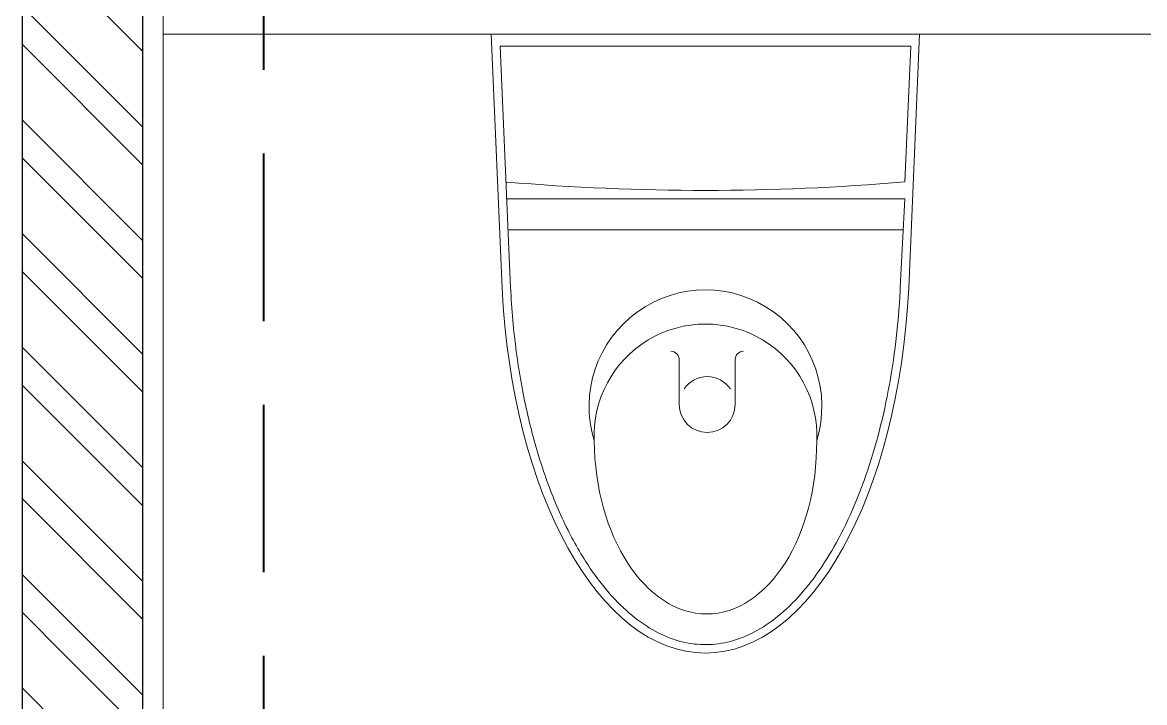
# Model space of a CAD drawing. Header units: inches. Extents: x -189347 to -188565, y -48525 to -47011.
# Drawn here: x -188977.7 to -188935.8, y -47161.12 to -47135.72 of the extents above; entities that cross this region are included whole.
import ezdxf

# ---------------------------------------------------------------- set-up
doc = ezdxf.new("R2010")
doc.units = ezdxf.units.IN
doc.header["$LTSCALE"] = 25
doc.header["$MEASUREMENT"] = 0
doc.linetypes.add('DASHED2', pattern=[0.375, 0.25, -0.125])
doc.layers.get('0').update_dxf_attribs({"lineweight": 0})
for name, color, linetype, lineweight in [('CWS', 180, 'Continuous', 18), ('elevation', 6, 'Continuous', 9), ('PLASTER LINE', 1, 'Continuous', 5), ('PP--BEAM', 104, 'DASHED2', 40), ('PP-TOILET 1', 5, 'Continuous', 9), ('PP-WALL', 7, 'Continuous', 30), ('SANITARY', 212, 'Continuous', 5), ('sechatch', 8, 'Continuous', 0), ('WIN', 22, 'Continuous', 0)]:
    doc.layers.add(name, color=color, linetype=linetype, lineweight=lineweight)
pattern_1 = [(315, (1408.373703062563, -2979.542852115163), (2.121320343559643, 2.121320343559641), []), (315, (1408.373703062563, -2980.95706567516), (2.121320343559643, 2.121320343559641), [])]

# ---------------------------------------------------------------- blocks, each defined once
blk = doc.blocks.new('A$C5CF75EDE')
for p, q in [((2.866399882e-07, 7.997345640571438), (-2.866436262e-07, -7.997345640556885)), ((-9.473424973948568, 7.274920717813075), (-6.153868472963949, 7.446465791421359)), ((-7.307568634823839, -7.368368016454041), (-7.307568634823839, 7.369352272042308)), ((-6.153868472963949, -7.445481535833096), (-6.153868472963949, 7.446465791421359)), ((-13.83928260763423, 1.11012558492075), (-12.16270630987128, 1.11012558492075)), ((-13.83928260763423, -0.9765278761769876), (-12.16270630987128, -0.9765278761769876))]:
    blk.add_line(p, q)
for points in [[(2.866399882e-07, 7.997345640571438), (-9.488233383526676, 7.587957821669987)], [(-0.4518176130877693, -7.664172383781987), (-0.4518176130877693, 7.664172359058285), (-5.52594647042133, 7.445239455642878)], [(-0.4518176130877693, -7.664172383781987), (-9.474724269177386, -7.274861980549757)], [(-2.866436262e-07, -7.997345640556885), (-9.488233383526676, -7.587957846379139)]]:
    blk.add_lwpolyline(points)
blk.add_lwpolyline([(-15.18342452116485, -4.152379994979127, 1.047859744011242), (-15.18342452116485, 4.152379970269976, -0.3499946786458088)], format="xyb")
for centre, radius, start, end in [((82.43356164299254, -1.2354576e-08), 88.2740429474575, 175.1617919952776, 184.8293679432974), ((-13.90252188825252, -1.2354576e-08), 4.345454070072366, 252.8563486207057, 107.1436513792942), ((-12.16270630987492, 1.423512753419345), 0.3133871685, 270, 0), ((-13.83928260763423, 0.0667988543718821), 1.043326730548415, 90, 270), ((-13.83928260763423, 0.0667988543718821), 1.043326730548415, 303.9417183847583, 56.05828161524165), ((-12.16270630987492, -1.28991504467558), 0.3133871685, 0, 90)]:
    blk.add_arc(centre, radius, start, end)
at = {"extrusion": (0, 0, -1)}
for centre, major_axis, ratio, start_param, end_param in [((-8.091883249780947, -1.2354576e-08), (-15.02705318510711, 0.0004921401271505), 0.5071451269459267, -1.478917397107809, 1.477723052015041), ((-15.18342452116849, -1.2354576e-08), (-6.473756931475185, 0.08251089461809982), 0.6413345905351937, 4.704215069492434, 7.845807723082227)]:
    blk.add_ellipse(centre, major_axis=major_axis, ratio=ratio, start_param=start_param, end_param=end_param, dxfattribs=at)
blk.add_open_spline([(-9.456221530297622, -7.275662355852545), (-9.870459650261182, -7.256292442805713), (-10.28305581348831, -7.228101262313429), (-11.47676424583551, -7.120510306267531), (-12.24949871474746, -7.017803217924664), (-13.75153210090502, -6.751202372310217), (-14.48081427979559, -6.587309200607704), (-15.87655947653547, -6.20296645531198), (-16.54300547965613, -5.982516806179772), (-17.79526842208361, -5.491452513786498), (-18.38106547772621, -5.220836700274958), (-19.45633442094186, -4.63761103489378), (-19.94577672147352, -4.325002366123952), (-20.72893722157823, -3.733153556488105), (-21.04223751422251, -3.459675582387716), (-21.59402846993907, -2.898064974549924), (-21.83250254840459, -2.60995777262724), (-22.23198467988914, -2.025141790363703), (-22.39300122877104, -1.728481355879921), (-22.63731226931486, -1.131690654336124), (-22.72067162060921, -0.8315845543111207), (-22.81078765250277, -0.2307670844020322), (-22.8176039768332, 0.0700160658743698), (-22.75489103780637, 0.6710637251817388), (-22.68531714926212, 0.971414086598088), (-22.46875085473222, 1.569365036993985), (-22.32168593075767, 1.86695549621072), (-21.94990908497493, 2.45466066483641), (-21.7251798001962, 2.744725653319619), (-21.20023322773704, 3.311348721268586), (-20.90003073178741, 3.587876875506482), (-20.22859600554875, 4.121445287863025), (-19.8573805745109, 4.378475841745967), (-19.0501114354156, 4.867688825164804), (-18.61406931348028, 5.099869726283941), (-17.68463052319203, 5.534769855541526), (-17.19124169480346, 5.737489433871814), (-16.15560162485417, 6.109598485054447), (-15.61335651897389, 6.27898827350873), (-14.48930196091533, 6.581299179437338), (-13.90749808733744, 6.714220297406428), (-12.71425801037549, 6.941179947112687), (-12.10282731512779, 7.035218295714003), (-10.86073475657758, 7.1827264889871), (-10.2300784811523, 7.236196131882024), (-9.55459772474569, 7.270995364611736), (-9.514019328791619, 7.273000377303106), (-9.473424973948568, 7.274920717813075)], degree=3, knots=[1.662675256481138, 1.662675256481138, 1.662675256481138, 1.662675256481138, 1.746620382348774, 1.746620382348774, 1.907398617361037, 1.907398617361037, 2.068176852373301, 2.068176852373301, 2.228955087385565, 2.228955087385565, 2.389733322397828, 2.389733322397828, 2.55051155741009, 2.55051155741009, 2.67929760846461, 2.67929760846461, 2.808083659519129, 2.808083659519129, 2.936869710573649, 2.936869710573649, 3.065655761628168, 3.065655761628168, 3.194441812682689, 3.194441812682689, 3.323227863737209, 3.323227863737209, 3.452013914791728, 3.452013914791728, 3.580799965846248, 3.580799965846248, 3.709586016900767, 3.709586016900767, 3.838372067955287, 3.838372067955287, 3.967158119009806, 3.967158119009806, 4.095944170064326, 4.095944170064326, 4.224730221118845, 4.224730221118845, 4.353516272173366, 4.353516272173366, 4.482302323227885, 4.482302323227885, 4.611088374282404, 4.611088374282404, 4.619315705603828, 4.619315705603828, 4.619315705603828, 4.619315705603828])
blk = doc.blocks.new('door')
at = {"layer": 'WIN'}
for points in [[(-188890.4491238233, -47194.61745093694), (-188890.4491238233, -47164.11745093689), (-188891.9491238233, -47164.11745093689), (-188891.9491238233, -47194.61745093694)], [(-188925.9491238234, -47194.61745093905), (-188923.9491238234, -47194.61745093905), (-188923.9491238234, -47196.11745093905), (-188923.4491238235, -47196.11745093905), (-188923.4491238235, -47199.11745093911), (-188923.9491238234, -47199.11745093911), (-188923.9491238234, -47199.11745093911), (-188925.9491238234, -47199.11745093911)], [(-188888.4491238233, -47194.61745093694), (-188890.4491238233, -47194.61745093694), (-188890.4491238233, -47196.11745093694), (-188890.9491238233, -47196.11745093694), (-188890.9491238233, -47199.11745093697), (-188890.4491238233, -47199.11745093697), (-188890.4491238233, -47199.11745093697), (-188888.4491238233, -47199.11745093697)]]:
    blk.add_lwpolyline(points, close=True, dxfattribs=at)
blk.add_arc((-188887.6496071034, -47200.7008141754), 36.80573626990833, 96.70840820480994, 170.4863239469555, dxfattribs=at)

msp = doc.modelspace()

# ---------------------------------------------------------------- hatches: boundary and pattern name
at = {"layer": 'sechatch', "ltscale": 30}
h = msp.add_hatch(dxfattribs=at)
h.set_pattern_fill('ANSI32,_O', color=256, scale=8, angle=270)
h.set_pattern_definition(pattern_1)
h.paths.add_polyline_path([(-188973.1991238234, -47130.86745093922), (-188977.6991238234, -47130.86745093922), (-188977.6991238234, -47159.36745093925), (-188973.1991238234, -47159.36745093925)])
h = msp.add_hatch(dxfattribs=at)
h.set_pattern_fill('ANSI32,_O', color=256, scale=8, angle=270)
h.set_pattern_definition(pattern_1)
h.paths.add_polyline_path([(-188973.1991238234, -47159.36745093925), (-188977.6991238234, -47159.36745093925), (-188977.6991238234, -47189.36745093925), (-188973.1991238234, -47189.36745093925)])

# ---------------------------------------------------------------- linework, layer by layer
at = {"layer": 'elevation'}
msp.add_line((-188972.4491238235, -47136.14944927918), (-188931.9491238233, -47136.14944927914), dxfattribs=at)
at = {"layer": 'PLASTER LINE', "ltscale": 30}
msp.add_line((-188972.4491238233, -47193.11745093921), (-188972.4491238234, -47131.64944927917), dxfattribs=at)
at = {"layer": 'PP--BEAM'}
msp.add_line((-188968.6991238227, -47121.86745093932), (-188968.6991238227, -47243.36745093932), dxfattribs=at)
at = {"layer": 'PP-TOILET 1', "ltscale": 30}
msp.add_lwpolyline([(-188973.1991238234, -47130.86745093922), (-188931.1991238234, -47130.86745093922), (-188931.1991238234, -47193.86745093925), (-188973.1991238234, -47193.86745093925)], close=True, dxfattribs=at)
at = {"layer": 'PP-WALL', "ltscale": 10}
for p, q in [((-188977.6991238234, -47198.36745093919), (-188977.6991238234, -47098.86144709239)), ((-188973.1991238234, -47193.86745093922), (-188973.1991238234, -47130.86745093922))]:
    msp.add_line(p, q, dxfattribs=at)

# ---------------------------------------------------------------- block references
at = {"layer": 'CWS', "ltscale": 30, "xscale": 0.7600000000471172, "yscale": 0.7600000000471172, "zscale": 0.7600000000471172, "rotation": 90}
msp.add_blockref('door', (-224797.2783887594, 96395.10389206832), dxfattribs=at)
at = {"layer": 'SANITARY', "ltscale": 30, "xscale": -1, "rotation": 270.0036572994986}
msp.add_blockref('A$C5CF75EDE', (-188952.1991238803, -47136.14944927914), dxfattribs=at)

doc.saveas('drawing.dxf')
